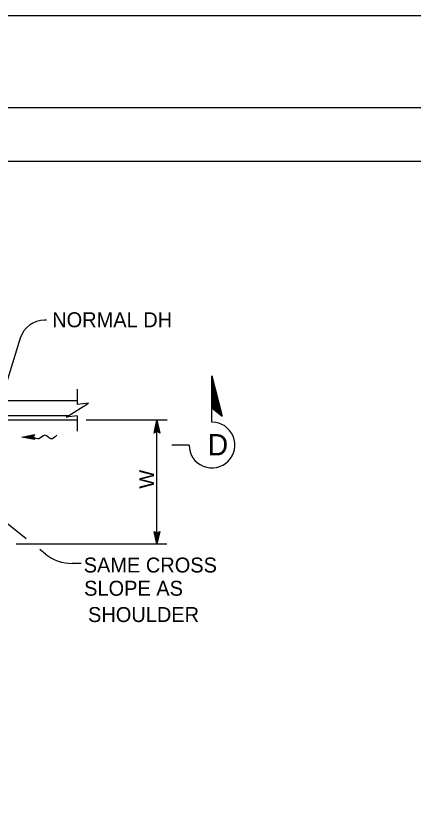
# Model space of a CAD drawing. Extents: x -894 to 866, y -472 to 714.
# Drawn here: x 154.8 to 341, y 345 to 713.6 of the extents above; entities that cross this region are included whole.
import ezdxf

# ---------------------------------------------------------------- set-up
doc = ezdxf.new("R2010")
doc.units = 0
for name, color, linetype in [('border_PLOTTING-ELEMENTS', 7, 'Continuous'), ('border_rw_22x34_Cut_Lines', 7, 'Continuous'), ('border_SHEET', 7, 'Continuous'), ('df_DETAIL-anno', 7, 'Continuous'), ('df_FLOW-LINE', 7, 'Continuous'), ('mc_CURB-GUTTER', 7, 'Continuous'), ('pp_PRESENTATION', 7, 'Continuous')]:
    doc.layers.add(name, color=color, linetype=linetype)

msp = doc.modelspace()

# ---------------------------------------------------------------- linework, layer by layer
at = {"layer": 'border_PLOTTING-ELEMENTS'}
for points in [[(-894.04, -472.44), (865.96, -472.44), (865.96, 713.56), (-894.04, 713.56)], [(-864.04, 670.56), (835.96, 670.56), (835.96, -429.44), (-864.04, -429.44)]]:
    msp.add_lwpolyline(points, close=True, dxfattribs=at)
at = {"layer": 'border_rw_22x34_Cut_Lines'}
msp.add_lwpolyline([(-864.04, 670.56), (835.96, 670.56), (835.96, -429.44), (-864.04, -429.44)], close=True, dxfattribs=at)
at = {"layer": 'border_SHEET'}
msp.add_line((-814.04, 645.56), (810.96, 645.56), dxfattribs=at)
at = {"layer": 'df_DETAIL-anno'}
for p, q in [((169.25, 571.07), (168.33, 571.07)), ((156.87, 562.62), (145.61, 526.29)), ((225.71, 524.29), (187.73, 524.29)), ((219.58, 518.29), (220.92, 524.29)), ((220.91, 466.27), (220.91, 524.29)), ((220.92, 524.29), (220.92, 524.29)), ((220.92, 524.29), (222.25, 518.29)), ((219.94, 518.5), (220.92, 522.91)), ((220.3, 518.74), (220.92, 521.52)), ((220.64, 518.91), (220.92, 520.14)), ((220.92, 521.52), (221.55, 518.7)), ((220.92, 520.14), (221.19, 518.93)), ((220.93, 522.9), (221.89, 518.52)), ((159.66, 468.83), (98.6, 517.19)), ((220.92, 519.09), (219.58, 518.29)), ((219.58, 518.29), (219.58, 518.29)), ((222.25, 518.29), (220.92, 519.09)), ((222.25, 518.29), (222.25, 518.29)), ((220.91, 466.27), (219.58, 472.27)), ((219.58, 472.27), (219.58, 472.27)), ((219.58, 472.27), (220.91, 471.47)), ((220.9, 467.66), (219.93, 472.03)), ((220.91, 469.03), (220.28, 471.85)), ((220.91, 471.47), (222.25, 472.27)), ((222.25, 472.27), (220.91, 466.27)), ((221.89, 472.05), (220.91, 467.64)), ((221.53, 471.81), (220.91, 469.03)), ((222.25, 472.27), (222.25, 472.27)), ((220.91, 470.41), (220.64, 471.62)), ((221.18, 471.64), (220.91, 470.41)), ((225.52, 466.27), (154.92, 466.27)), ((220.91, 466.27), (220.91, 466.27)), ((168.78, 461.6), (166.04, 463.78)), ((185.4, 457.28), (181.2, 457.28))]:
    msp.add_line(p, q, dxfattribs=at)
for centre, radius, start, end in [((168.33, 559.07), 12, 90, 162.7852), ((181.2, 477.28), 20, 231.6212, 270)]:
    msp.add_arc(centre, radius, start, end, dxfattribs=at)
at = {"layer": 'df_FLOW-LINE'}
for p, q in [((157.62, 516.42), (163.62, 517.62)), ((163.62, 515.22), (157.62, 516.42)), ((157.62, 516.42), (157.62, 516.42)), ((159.15, 516.42), (163.37, 517.26)), ((163.39, 515.57), (159.15, 516.42)), ((160.68, 516.42), (163.15, 516.91)), ((163.15, 515.93), (160.68, 516.42)), ((162.21, 516.42), (162.9, 516.56)), ((162.92, 516.28), (162.21, 516.42)), ((163.62, 517.62), (162.82, 516.42)), ((162.82, 516.42), (162.82, 516.42)), ((162.82, 516.42), (163.62, 515.22)), ((163.62, 517.62), (163.62, 517.62))]:
    msp.add_line(p, q, dxfattribs=at)
msp.add_spline([(174.02, 517.22), (171.22, 515.62), (168.42, 517.22), (165.62, 515.62), (162.82, 516.42)], degree=3, dxfattribs=at)
at = {"layer": 'mc_CURB-GUTTER'}
for p, q in [((183.6, 538.84), (183.6, 531.62)), ((183.51, 533.29), (-102.49, 533.29)), ((179.26, 526.29), (-102.54, 526.29)), ((183.46, 524.29), (-102.54, 524.29)), ((183.6, 526.37), (183.6, 519.16))]:
    msp.add_line(p, q, dxfattribs=at)
msp.add_lwpolyline([(183.6, 526.37), (178.35, 525.72), (188.85, 532.28), (183.6, 531.62)], dxfattribs=at)
at = {"layer": 'pp_PRESENTATION'}
for p, q in [((246.7, 545.09), (251.53, 526.14)), ((246.7, 523.38), (246.7, 545.09)), ((246.7, 543.53), (251.03, 526.55)), ((246.7, 541.97), (250.53, 526.95)), ((246.7, 540.42), (250.03, 527.36)), ((246.7, 538.86), (249.53, 527.76)), ((246.7, 537.3), (249.02, 528.17)), ((246.7, 535.74), (248.52, 528.57)), ((246.7, 534.18), (248.02, 528.98)), ((246.7, 532.62), (247.52, 529.39)), ((246.7, 531.07), (247.02, 529.79)), ((246.7, 530.05), (251.53, 526.14)), ((235.98, 512.67), (227.83, 512.67))]:
    msp.add_line(p, q, dxfattribs=at)
msp.add_arc((246.7, 512.67), 10.72, 179.9995, 90, dxfattribs=at)

# ---------------------------------------------------------------- texts
at = {"layer": 'df_DETAIL-anno'}
for s, p in [('NORMAL DH', (171.86, 567.79)), ('SAME CROSS', (186.61, 453.03)), ('SLOPE AS', (186.81, 442.15)), ('SHOULDER', (188.65, 429.85))]:
    msp.add_text(s, height=7, dxfattribs=at).set_placement(p)
msp.add_text('W', height=7, rotation=90, dxfattribs=at).set_placement((219.6, 492.24))
at = {"layer": 'pp_PRESENTATION'}
msp.add_text('D', height=10, dxfattribs=at).set_placement((244.65, 507.81))

doc.saveas('drawing.dxf')
